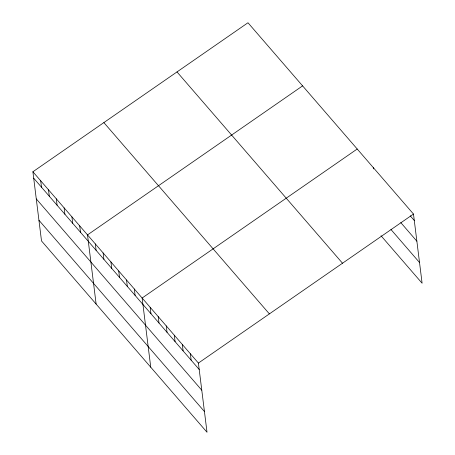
<?xml version="1.0" encoding="UTF-8"?>
<svg xmlns="http://www.w3.org/2000/svg" width="455" height="455" viewBox="0 0 455 455"><rect width="100%" height="100%" fill="white"/><g stroke="black" fill="none" stroke-linecap="round" stroke-linejoin="round"><path stroke-width="0.68" d="M32.897 171.768L198.403 363.067L207.019 432.25L41.513 240.951L32.897 171.768L247.981 22.75L413.487 214.049L422.103 283.232L381.017 235.741M302.598 85.876L87.514 234.899L96.13 304.082M357.215 149.007L142.131 298.025L150.747 367.208M198.403 363.067L413.487 214.049M410.268 215.835L414.283 220.482M400.787 222.603L416.865 241.19M390.942 229.485L419.521 262.524M177.001 71.924L342.507 263.223M103.876 122.594L269.377 313.887M33.698 178.201L199.205 369.5M36.281 198.909L201.781 390.208M38.937 220.243L204.437 411.542M373.293 167.588L373.453 168.879M190.361 353.774L191.163 360.206M182.324 344.48L183.126 350.913M174.288 335.193L175.09 341.625M166.246 325.899L167.048 332.332M158.209 316.606L159.011 323.039M150.167 307.318L150.969 313.751M134.327 289.005L135.129 295.437M126.524 279.99L127.326 286.423M118.721 270.97L119.523 277.402M110.923 261.949L111.725 268.387M103.12 252.935L103.922 259.367M95.317 243.914L96.119 250.347M79.71 225.879L80.512 232.312M71.907 216.859L72.709 223.291M64.109 207.844L64.906 214.277M56.306 198.824L57.108 205.256M48.503 189.803L49.305 196.236M40.7 180.789L41.502 187.221"/></g></svg>
